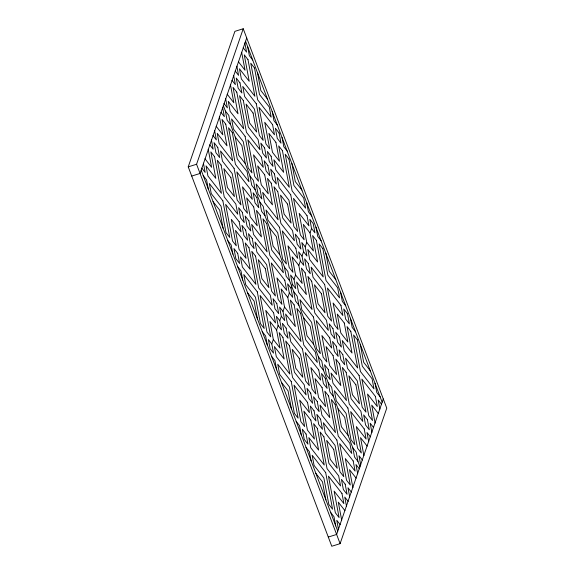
<?xml version="1.0" encoding="UTF-8"?>
<svg xmlns="http://www.w3.org/2000/svg" width="575" height="575" viewBox="0 0 575 575"><rect width="100%" height="100%" fill="white"/><g stroke="black" fill="none" stroke-linecap="round" stroke-linejoin="round"><path stroke-width="0.86" d="M188.233 166.858L234.895 31.345L243.232 28.75L386.767 408.142L340.105 543.655L331.768 546.25L188.233 166.858L196.571 164.263L243.232 28.75M246.711 37.95L200.05 173.463L191.712 176.058M271.795 343.922L268.388 339.559L270.121 348.773L273.527 353.136L271.795 343.922L273.326 339.48L269.927 321.439L276.589 329.985L279.989 348.026L273.326 339.48M276.589 329.985L278.12 325.543L276.388 316.329L279.795 320.692L281.527 329.906L278.12 325.543M279.795 320.692L281.319 316.25L279.587 307.043L282.993 311.406L284.726 320.62L281.319 316.25M282.993 311.406L284.517 306.964L281.125 288.923L287.787 297.469L291.187 315.51L284.517 306.964M287.787 297.469L289.318 293.027L287.586 283.813L290.986 288.176L292.725 297.39L289.318 293.027M290.986 288.176L292.352 284.23L290.612 275.015L294.019 279.378L295.751 288.592L292.352 284.23M294.019 279.378L295.55 274.936L292.158 256.896L298.82 265.442L302.213 283.482L295.55 274.936M298.82 265.442L300.344 261L298.612 251.785L302.019 256.148L303.751 265.363L300.344 261M302.019 256.148L303.55 251.706L301.81 242.492L305.217 246.855L306.949 256.069L303.55 251.706M305.217 246.855L306.748 242.413L303.348 224.379L310.018 232.918L313.411 250.959L306.748 242.413M310.018 232.918L311.542 228.476L309.81 219.269L313.217 223.632L314.949 232.846L311.542 228.476M383.288 398.942L336.627 534.455L328.289 537.05M243.175 47.775L246.582 52.138L244.849 42.924M252.756 60.052L249.349 55.689L247.617 46.474M238.381 61.712L245.043 70.251L241.651 52.217M267.519 99.073L260.856 90.527L257.456 72.486M235.182 70.998L238.582 75.368L236.85 66.154M277.358 125.084L273.952 120.721L272.219 111.507M231.977 80.292L235.383 84.654L233.651 75.44M287.198 151.096L283.798 146.733L282.066 137.518M227.182 94.228L233.845 102.774L230.453 84.733M301.961 190.117L295.298 181.571L291.906 163.53M223.984 103.522L227.384 107.884L225.652 98.67M311.801 216.128L308.401 211.765L306.669 202.551M223.301 105.491L225.393 111.025L228.8 115.388L230.532 124.603L235.232 137.037L238.625 155.077L245.295 163.616L249.996 176.051L251.728 185.265L255.135 189.628L259.835 202.062L261.575 211.277L264.974 215.639L269.682 228.081L273.075 246.114L279.738 254.66L284.438 267.095L286.178 276.309L289.577 280.672L293.76 291.726L295.493 300.941L298.899 305.303L303.6 317.738L306.993 335.778L313.662 344.324L318.363 356.759L320.095 365.973L323.502 370.336L328.203 382.77L329.935 391.985L333.342 396.348L338.043 408.782L341.442 426.823L348.105 435.368L352.806 447.803L354.545 457.017L357.945 461.38L360.036 466.907M220.951 112.319L224.358 116.682L222.626 107.468M230.532 124.603L227.125 120.233L225.393 111.025M321.123 240.76L317.716 236.397L315.984 227.182M235.232 137.037L241.895 145.576L245.295 163.616M216.157 126.256L222.82 134.802L219.42 116.761M335.886 279.781L329.223 271.235L325.824 253.194M249.996 176.051L253.403 180.413L255.135 189.628M212.951 135.549L216.358 139.912L214.626 130.697M345.726 305.792L342.319 301.429L340.587 292.215M259.835 202.062L263.242 206.432L264.974 215.639M209.753 144.835L213.16 149.205L211.428 139.991M355.566 331.804L352.166 327.441L350.427 318.227M269.682 228.081L276.345 236.62L279.738 254.66M204.959 158.772L211.622 167.318L208.229 149.277M370.329 370.825L363.666 362.279L360.273 344.238M284.438 267.095L287.845 271.457L289.577 280.672M201.76 168.065L205.16 172.428L203.428 163.214M380.168 396.836L376.769 392.473L375.037 383.259M203.169 175.569L206.569 179.932L208.308 189.146M293.76 291.726L297.167 296.096L298.899 305.303M381.584 404.34L378.177 399.97L379.91 409.184M213.009 201.581L219.672 210.127L223.064 228.167M303.6 317.738L310.263 326.284L313.662 344.324M378.379 413.626L371.716 405.08L375.116 423.121M227.772 240.602L231.172 244.964L232.911 254.179M318.363 356.759L321.77 361.122L323.502 370.336M373.585 427.563L370.178 423.2L371.91 432.414M237.612 266.613L241.018 270.976L242.751 280.19M328.203 382.77L331.61 387.133L333.342 396.348M370.386 436.856L366.979 432.493L368.712 441.708M247.451 292.625L254.114 301.171L257.514 319.204M338.043 408.782L344.713 417.328L348.105 435.368M367.188 446.15L360.518 437.604L363.918 455.644M262.214 331.646L265.621 336.008L267.353 345.223M352.806 447.803L356.213 452.166L357.945 461.38M362.387 460.086L358.98 455.723L360.719 464.931M271.537 356.277L274.936 360.64L276.676 369.854M359.353 468.884L355.954 464.521L357.686 473.735M281.376 382.289L288.039 390.835L291.432 408.868M356.155 478.177L349.492 469.631L352.885 487.672M296.139 421.302L299.539 425.673L301.278 434.887M351.361 492.114L347.954 487.744L349.686 496.958M305.979 447.321L309.386 451.684L311.118 460.898M348.162 501.4L344.756 497.037L346.488 506.252M315.819 473.333L322.482 481.872L325.881 499.912M344.957 510.693L338.294 502.147L341.694 520.188M330.582 512.347L333.989 516.709L335.721 525.924M340.163 524.63L336.756 520.267L338.488 529.482M245.583 41.235L382.159 402.227M201.185 170.178L337.755 531.171M196.571 164.263L340.105 543.655M247.99 59.642L244.246 54.833L249.227 81.312L239.444 68.77L241.356 78.919L254.883 96.269L247.99 59.642M254.509 68.001L250.765 63.193L257.658 99.82L271.184 117.171L269.272 107.015L259.49 94.48L254.509 68.001M239.991 82.865L236.246 78.056L238.158 88.212L241.903 93.013L239.991 82.865M256.292 103.766L242.765 86.422L244.677 96.571L254.452 109.113L259.44 135.585L263.185 140.393L256.292 103.766M272.593 124.667L259.066 107.324L265.959 143.951L269.704 148.752L264.723 122.281L274.505 134.816L272.593 124.667M279.112 133.033L275.368 128.225L277.279 138.374L281.024 143.182L279.112 133.033M236.792 92.158L233.048 87.35L238.028 113.828L228.246 101.286L230.158 111.435L243.685 128.786L236.792 92.158M243.318 100.517L239.567 95.709L246.459 132.336L259.986 149.687L258.074 139.538L248.299 126.996L243.318 100.517M253.093 113.059L246.086 104.075L249.658 123.05L256.666 132.034L253.093 113.059M275.914 142.32L268.906 133.335L272.478 152.31L279.486 161.295L275.914 142.32M282.44 150.679L278.688 145.877L283.669 172.349L273.887 159.814L275.799 169.963L289.326 187.306L282.44 150.679M288.959 159.045L285.207 154.237L292.1 190.864L305.627 208.208L303.722 198.059L293.94 185.517L288.959 159.045M264.601 147.897L260.849 143.089L262.761 153.237L266.505 158.046L264.601 147.897M271.12 156.256L267.368 151.448L269.28 161.604L273.024 166.405L271.12 156.256M245.094 136.289L231.567 118.939L233.479 129.088L243.261 141.63L248.242 168.108L251.987 172.917L245.094 136.289M261.395 157.191L247.868 139.84L254.761 176.468L258.506 181.276L253.525 154.797L263.307 167.339L261.395 157.191M267.921 165.55L264.169 160.741L266.081 170.89L269.826 175.698L267.921 165.55M274.44 173.909L270.688 169.1L272.6 179.249L276.345 184.057L274.44 173.909M290.742 194.81L277.207 177.467L279.119 187.615L288.902 200.15L293.882 226.629L297.627 231.438L290.742 194.81M307.043 215.711L293.509 198.368L300.402 234.995L304.153 239.797L299.173 213.325L308.947 225.86L307.043 215.711M225.767 124.186L222.015 119.377L227.003 145.856L217.221 133.314L219.125 143.463L232.659 160.813L225.767 124.186M232.286 132.545L228.541 127.736L235.427 164.364L248.961 181.714L247.049 171.566L237.267 159.023L232.286 132.545M316.358 240.343L312.613 235.542L317.594 262.013L307.812 249.478L309.724 259.627L323.251 276.97L316.358 240.343M322.877 248.709L319.132 243.901L326.018 280.528L339.552 297.872L337.64 287.723L327.858 275.181L322.877 248.709M264.716 174.843L257.708 165.852L261.28 184.827L268.288 193.818L264.716 174.843M271.242 183.202L267.49 178.394L272.471 204.873L262.689 192.33L264.601 202.479L278.127 219.83L271.242 183.202M277.761 191.561L274.009 186.753L280.902 223.38L294.429 240.731L292.524 230.582L282.742 218.04L277.761 191.561M287.543 204.103L280.528 195.112L284.1 214.094L291.108 223.078L287.543 204.103M259.922 188.78L256.17 183.971L258.082 194.12L261.826 198.928L259.922 188.78M299.043 238.941L295.291 234.133L297.203 244.282L300.948 249.09L299.043 238.941M217.767 147.416L214.022 142.607L215.927 152.756L219.679 157.564L217.767 147.416M234.068 168.317L220.541 150.966L222.453 161.115L232.228 173.657L237.209 200.136L240.961 204.944L234.068 168.317M250.369 189.218L236.842 171.868L243.735 208.495L247.48 213.303L242.499 186.825L252.281 199.367L250.369 189.218M256.888 197.577L253.144 192.769L255.048 202.917L258.8 207.726L256.888 197.577M308.358 263.573L304.613 258.764L306.518 268.913L310.27 273.722L308.358 263.573M324.659 284.474L311.132 267.123L313.044 277.279L322.819 289.814L327.8 316.293L331.552 321.102L324.659 284.474M340.961 305.375L327.434 288.025L334.327 324.652L338.071 329.461L333.09 302.982L342.873 315.524L340.961 305.375M347.48 313.734L343.735 308.926L345.64 319.082L349.392 323.883L347.48 313.734M279.543 227.333L266.009 209.983L267.921 220.132L277.703 232.674L282.684 259.152L286.436 263.961L279.543 227.333M295.845 248.235L282.311 230.884L289.203 267.512L292.955 272.32L287.974 245.841L297.749 258.383L295.845 248.235M214.568 156.702L210.824 151.893L215.805 178.372L206.022 165.83L207.934 175.986L221.461 193.329L214.568 156.702M221.088 165.061L217.343 160.26L224.228 196.887L237.763 214.231L235.851 204.082L226.068 191.54L221.088 165.061M230.87 177.603L223.862 168.619L227.434 187.594L234.442 196.578L230.87 177.603M253.69 206.871L246.682 197.879L250.254 216.854L257.262 225.846L253.69 206.871M260.209 215.23L256.464 210.421L261.445 236.9L251.663 224.358L253.575 234.507L267.102 251.857L260.209 215.23M266.735 223.589L262.983 218.78L269.876 255.408L283.403 272.758L281.491 262.61L271.716 250.068L266.735 223.589M305.16 272.866L301.415 268.058L306.396 294.537L296.614 281.994L298.526 292.143L312.053 309.494L305.16 272.866M311.679 281.225L307.934 276.417L314.827 313.044L328.354 330.395L326.442 320.246L316.667 307.704L311.679 281.225M321.461 293.768L314.453 284.776L318.025 303.751L325.033 312.743L321.461 293.768M344.281 323.028L337.273 314.043L340.846 333.018L347.853 342.003L344.281 323.028M350.8 331.387L347.056 326.578L352.037 353.057L342.254 340.515L344.166 350.671L357.693 368.014L350.8 331.387M357.327 339.746L353.575 334.945L360.467 371.572L373.994 388.916L372.082 378.767L362.308 366.225L357.327 339.746M242.37 212.441L238.625 207.64L240.53 217.788L244.282 222.597L242.37 212.441M248.896 220.807L245.144 215.999L247.056 226.147L250.801 230.956L248.896 220.807M332.961 328.605L329.216 323.797L331.128 333.946L334.873 338.754L332.961 328.605M339.487 336.964L335.735 332.156L337.647 342.305L341.392 347.113L339.487 336.964M222.87 200.833L209.343 183.482L211.255 193.638L221.03 206.173L226.011 232.652L229.763 237.461L222.87 200.833M239.171 221.734L225.644 204.384L232.537 241.011L236.282 245.82L231.301 219.341L241.083 231.883L239.171 221.734M245.69 230.093L241.946 225.285L243.85 235.441L247.602 240.242L245.69 230.093M252.217 238.452L248.465 233.651L250.377 243.8L254.121 248.608L252.217 238.452M268.511 259.354L254.984 242.01L256.896 252.159L266.678 264.701L271.659 291.18L275.403 295.981L268.511 259.354M284.812 280.255L271.285 262.912L278.178 299.539L281.923 304.348L276.942 277.869L286.724 290.411L284.812 280.255M313.461 316.998L299.934 299.647L301.846 309.796L311.621 322.338L316.609 348.817L320.354 353.625L313.461 316.998M329.762 337.899L316.236 320.548L323.128 357.176L326.873 361.984L321.892 335.505L331.674 348.048L329.762 337.899M336.289 346.258L332.537 341.449L334.449 351.598L338.193 356.407L336.289 346.258M342.808 354.617L339.056 349.808L340.968 359.957L344.713 364.766L342.808 354.617M359.109 375.518L345.575 358.168L347.487 368.316L357.269 380.858L362.25 407.337L365.995 412.146L359.109 375.518M375.41 396.419L361.876 379.069L368.769 415.696L372.521 420.505L367.533 394.026L377.315 406.568L375.41 396.419M294.134 304.894L290.382 300.085L295.363 326.564L285.588 314.022L287.493 324.171L301.027 341.521L294.134 304.894M300.653 313.253L296.908 308.444L303.794 345.072L317.328 362.423L315.416 352.274L305.634 339.732L300.653 313.253M242.492 239.387L235.484 230.403L239.056 249.377L246.064 258.362L242.492 239.387M249.011 247.746L245.266 242.938L250.247 269.416L240.465 256.874L242.377 267.03L255.904 284.373L249.011 247.746M255.537 256.105L251.785 251.304L258.678 287.931L272.205 305.275L270.293 295.126L260.518 282.584L255.537 256.105M265.312 268.647L258.304 259.663L261.877 278.638L268.884 287.622L265.312 268.647M333.083 355.544L326.075 346.56L329.647 365.535L336.655 374.526L333.083 355.544M339.609 363.91L335.857 359.102L340.838 385.581L331.056 373.038L332.968 383.187L346.495 400.538L339.609 363.91M346.128 372.269L342.377 367.461L349.269 404.088L362.796 421.439L360.892 411.29L351.109 398.748L346.128 372.269M355.903 384.812L348.896 375.82L352.468 394.795L359.476 403.787L355.903 384.812M237.698 253.323L233.946 248.515L235.858 258.664L239.603 263.472L237.698 253.323M276.819 303.485L273.067 298.677L274.979 308.832L278.724 313.634L276.819 303.485M328.289 369.481L324.537 364.679L326.449 374.828L330.194 379.637L328.289 369.481M367.411 419.649L363.659 414.841L365.571 424.99L369.315 429.798L367.411 419.649M286.134 328.117L282.39 323.315L284.294 333.464L288.046 338.272L286.134 328.117M302.436 349.018L288.909 331.674L290.813 341.823L300.596 354.365L305.577 380.844L309.328 385.645L302.436 349.018M318.737 369.919L305.21 352.576L312.096 389.203L315.848 394.012L310.867 367.533L320.649 380.075L318.737 369.919M325.256 378.285L321.511 373.477L323.416 383.626L327.168 388.434L325.256 378.285M257.32 291.877L243.786 274.527L245.697 284.675L255.48 297.217L260.461 323.696L264.205 328.505L257.32 291.877M273.621 312.778L260.087 295.428L266.98 332.055L270.732 336.864L265.743 310.385L275.526 322.927L273.621 312.778M347.911 408.034L334.377 390.691L336.289 400.84L346.071 413.382L351.052 439.861L354.797 444.662L347.911 408.034M364.212 428.936L350.678 411.592L357.571 448.22L361.323 453.028L356.342 426.549L366.117 439.092L364.212 428.936M282.936 337.41L279.191 332.602L284.172 359.08L274.39 346.538L276.302 356.687L289.829 374.037L282.936 337.41M289.455 345.769L285.71 340.961L292.596 377.588L306.13 394.939L304.218 384.79L294.436 372.248L289.455 345.769M299.237 358.311L292.229 349.327L295.802 368.302L302.809 377.286L299.237 358.311M322.058 387.572L315.05 378.587L318.622 397.562L325.63 406.547L322.058 387.572M328.577 395.938L324.832 391.129L329.813 417.608L320.031 405.066L321.942 415.215L335.469 432.565L328.577 395.938M335.096 404.297L331.351 399.488L338.244 436.116L351.771 453.467L349.859 443.311L340.084 430.776L335.096 404.297M310.737 393.149L306.993 388.341L308.897 398.489L312.649 403.298L310.737 393.149M317.256 401.508L313.512 396.707L315.423 406.856L319.168 411.664L317.256 401.508M291.238 381.541L277.711 364.191L279.623 374.339L289.397 386.882L294.378 413.36L298.13 418.169L291.238 381.541M307.539 402.442L294.012 385.092L300.905 421.719L304.649 426.528L299.668 400.049L309.451 412.591L307.539 402.442M314.058 410.802L310.313 405.993L312.218 416.142L315.97 420.95L314.058 410.802M320.584 419.161L316.832 414.352L318.744 424.508L322.489 429.309L320.584 419.161M336.878 440.062L323.351 422.718L325.263 432.867L335.038 445.409L340.026 471.881L343.771 476.689L336.878 440.062M353.179 460.963L339.652 443.62L346.545 480.247L350.29 485.048L345.309 458.577L355.091 471.112L353.179 460.963M310.859 420.095L303.852 411.103L307.424 430.078L314.432 439.07L310.859 420.095M317.378 428.454L313.634 423.646L318.615 450.124L308.832 437.582L310.744 447.731L324.271 465.082L317.378 428.454M323.905 436.813L320.153 432.005L327.046 468.632L340.572 485.983L338.661 475.834L328.886 463.292L323.905 436.813M333.68 449.355L326.672 440.371L330.244 459.346L337.252 468.33L333.68 449.355M306.065 434.032L302.313 429.223L304.225 439.372L307.97 444.18L306.065 434.032M345.187 484.193L341.435 479.385L343.347 489.533L347.092 494.342L345.187 484.193M325.687 472.585L312.153 455.235L314.065 465.383L323.847 477.926L328.828 504.404L332.573 509.213L325.687 472.585M341.981 493.487L328.454 476.136L335.347 512.763L339.092 517.572L334.111 491.093L343.893 503.635L341.981 493.487"/></g></svg>
